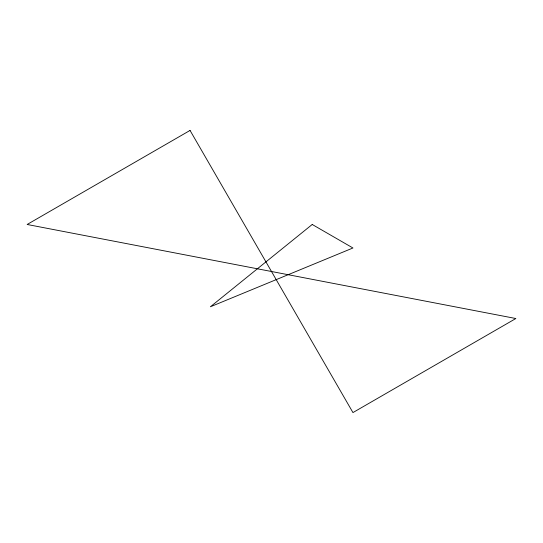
<?xml version="1.0" encoding="UTF-8"?>
<svg xmlns="http://www.w3.org/2000/svg" width="543" height="543" viewBox="0 0 543 543"><rect width="100%" height="100%" fill="white"/><g stroke="black" fill="none" stroke-linecap="round" stroke-linejoin="round"><path stroke-width="0.81" d="M312.225 224.476L210.412 306.768L352.95 247.988L312.225 224.476M190.05 130.429L27.15 224.476L515.85 318.524L352.95 412.571L190.05 130.429"/></g></svg>
